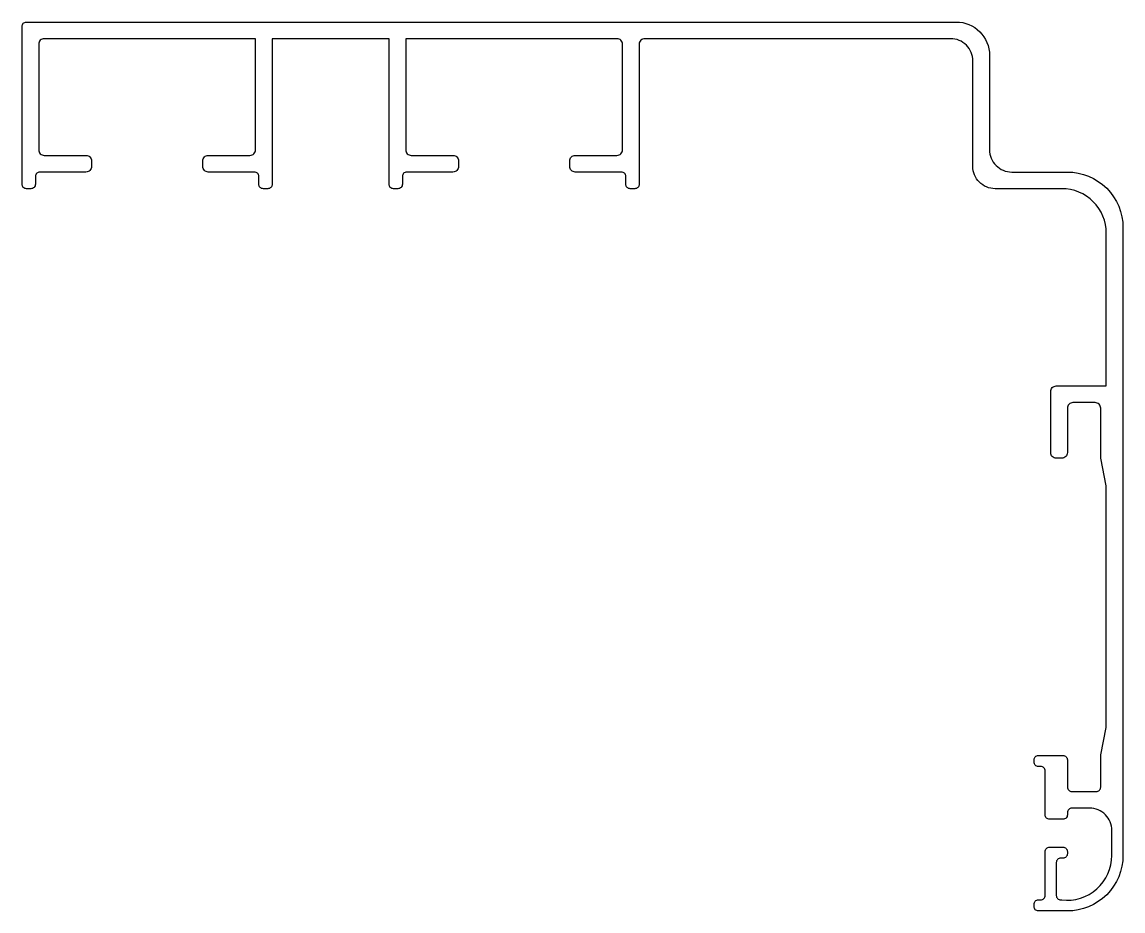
# Model space of a CAD drawing. Extents: x 817.1 to 916.1, y 691 to 771.
import ezdxf

# ---------------------------------------------------------------- set-up
doc = ezdxf.new("R2010")
doc.units = 0
doc.layers.get('0').update_dxf_attribs({"linetype": 'CONTINUOUS'})

msp = doc.modelspace()

# ---------------------------------------------------------------- linework, layer by layer
at = {"color": 0}
msp.add_lwpolyline([(904.094, 759.529, 0.414214), (906.094, 757.529), (911.094, 757.529, -0.414214), (916.094, 752.529), (916.094, 696.029, -0.414214), (911.094, 691.029), (908.494, 691.029, -0.414214), (908.094, 691.429), (908.094, 691.629, -0.414214), (908.494, 692.029), (908.694, 692.029, 0.414214), (909.094, 692.429), (909.094, 696.379, -0.414214), (909.494, 696.779), (910.694, 696.779, -0.414214), (911.094, 696.379), (911.094, 696.179, -0.414214), (910.694, 695.779), (910.494, 695.779, 0.414214), (910.094, 695.379), (910.094, 692.429, 0.414214), (910.494, 692.029), (910.594, 692.029, 0.451363), (915.094, 696.029), (915.094, 698.279, 0.414214), (913.094, 700.279), (911.494, 700.279, 0.414214), (911.094, 699.879), (911.094, 699.679, -0.414214), (910.694, 699.279), (909.494, 699.279, -0.414214), (909.094, 699.679), (909.094, 703.629, 0.414214), (908.694, 704.029), (908.494, 704.029, -0.414214), (908.094, 704.429), (908.094, 704.629, -0.414214), (908.494, 705.029), (910.694, 705.029, -0.414214), (911.094, 704.629), (911.094, 702.179, 0.414214), (911.494, 701.779), (913.694, 701.779, 0.414214), (914.094, 702.179), (914.094, 704.989, -0.049389), (914.102, 705.068), (914.594, 707.529), (914.594, 729.279), (914.094, 731.779), (914.094, 736.279, 0.414214), (913.594, 736.779), (911.594, 736.779, 0.414214), (911.094, 736.279), (911.094, 732.279, -0.414214), (910.594, 731.779), (910.094, 731.779, -0.414214), (909.594, 732.279), (909.594, 737.779, -0.414214), (910.094, 738.279), (914.594, 738.279), (914.594, 752.029, 0.414214), (910.594, 756.029), (904.594, 756.029, -0.414214), (902.594, 758.029), (902.594, 767.529, 0.414214), (900.594, 769.529), (877.594, 769.529), (873.094, 769.529, 0.414214), (872.594, 769.029), (872.594, 756.429, -0.414214), (872.194, 756.029), (871.794, 756.029, -0.414214), (871.394, 756.429), (871.394, 757.129, 0.414214), (870.994, 757.529), (866.844, 757.529, -0.414214), (866.344, 758.029), (866.344, 758.529, -0.414214), (866.844, 759.029), (870.594, 759.029, 0.414214), (871.094, 759.529), (871.094, 769.029, 0.414214), (870.594, 769.529), (851.594, 769.529), (851.594, 759.529, 0.414214), (852.094, 759.029), (855.844, 759.029, -0.414214), (856.344, 758.529), (856.344, 758.029, -0.414214), (855.844, 757.529), (851.694, 757.529, 0.414214), (851.294, 757.129), (851.294, 756.429, -0.414214), (850.894, 756.029), (850.494, 756.029, -0.414214), (850.094, 756.429), (850.094, 769.529), (839.594, 769.529), (839.594, 756.429, -0.414214), (839.194, 756.029), (838.794, 756.029, -0.414214), (838.394, 756.429), (838.394, 757.129, 0.414214), (837.994, 757.529), (833.844, 757.529, -0.414214), (833.344, 758.029), (833.344, 758.529, -0.414214), (833.844, 759.029), (837.594, 759.029, 0.414214), (838.094, 759.529), (838.094, 769.529), (819.094, 769.529, 0.414214), (818.594, 769.029), (818.594, 759.529, 0.414214), (819.094, 759.029), (822.844, 759.029, -0.414214), (823.344, 758.529), (823.344, 758.029, -0.414214), (822.844, 757.529), (818.694, 757.529, 0.414214), (818.294, 757.129), (818.294, 756.429, -0.414214), (817.894, 756.029), (817.494, 756.029, -0.414214), (817.094, 756.429), (817.094, 770.629, -0.414214), (817.494, 771.029), (901.094, 771.029, -0.414214), (904.094, 768.029)], format="xyb", close=True, dxfattribs=at)

doc.saveas('drawing.dxf')
